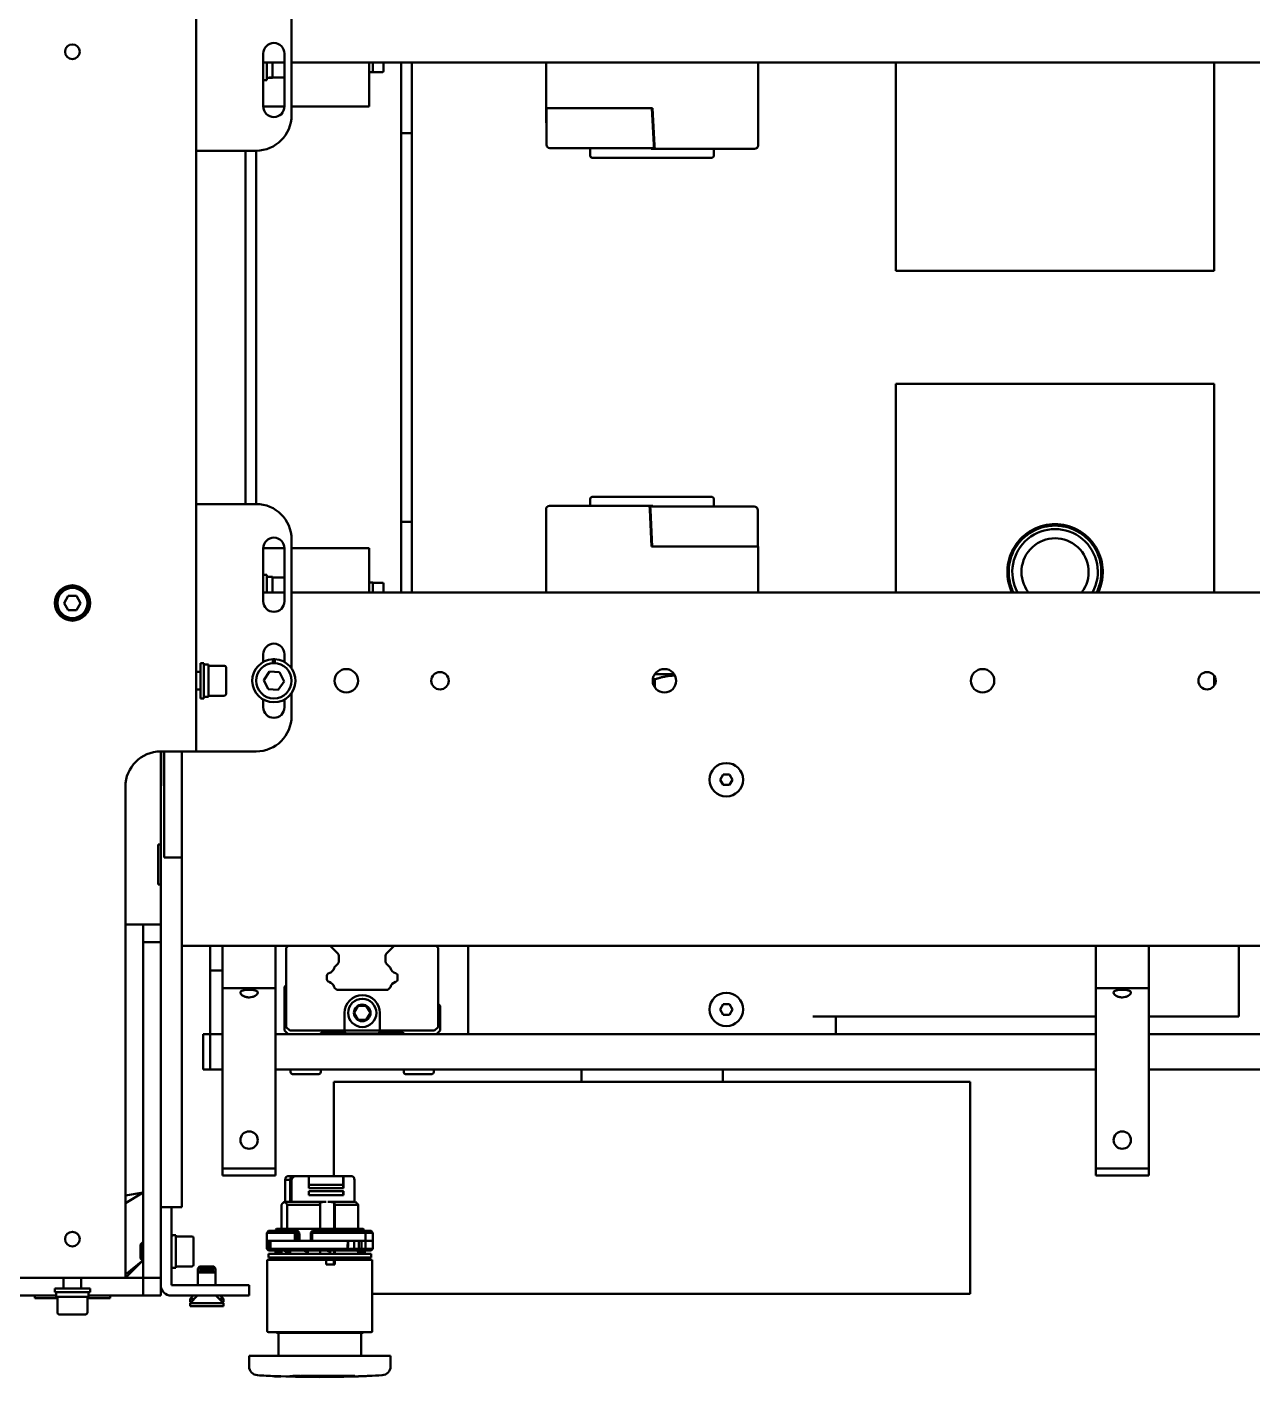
# Model space of a CAD drawing. Header units: millimetres. Extents: x 79 to 1474, y 97 to 691.
# Drawn here: x 920.4 to 1267.3, y 97.1 to 479.1 of the extents above; entities that cross this region are included whole.
import ezdxf

# ---------------------------------------------------------------- set-up
doc = ezdxf.new("R2010")
doc.units = ezdxf.units.MM
doc.layers.add('Visible (ISO)', color=7, linetype='Continuous', lineweight=50)

msp = doc.modelspace()

# ---------------------------------------------------------------- linework, layer by layer
at = {"layer": 'Visible (ISO)'}
for p, q in [((968.27, 274.13), (968.27, 514.13)), ((995.27, 454.13), (995.27, 490.63)), ((987.27, 456.63), (987.27, 471.63)), ((993.27, 471.63), (993.27, 456.63)), ((993.27, 469.13), (987.27, 469.13)), ((988.27, 464.13), (988.27, 469.13)), ((989.87, 469.13), (989.87, 464.92)), ((1315.27, 469.13), (995.27, 469.13)), ((1017.27, 469.13), (1017.27, 456.63)), ((1017.27, 466.33), (1018.27, 466.33)), ((1018.27, 469.13), (1018.27, 466.33)), ((1020.97, 466.38), (1018.27, 466.38)), ((1021.27, 469.13), (1021.27, 466.68)), ((1026.27, 454.13), (1026.27, 469.13)), ((1029.27, 469.13), (1029.27, 454.13)), ((1067.27, 469.13), (1067.27, 456.18)), ((1127.27, 469.13), (1127.27, 445.63)), ((1166.27, 468.83), (1166.27, 469.13)), ((1166.27, 448.73), (1166.27, 468.83)), ((1256.27, 468.83), (1256.27, 469.13)), ((1256.27, 448.73), (1256.27, 468.83)), ((988.27, 464.13), (987.27, 464.13)), ((988.76, 464.73), (989.87, 464.73)), ((989.87, 464.92), (989.87, 464.78)), ((993.27, 464.88), (989.87, 464.88)), ((989.87, 464.78), (989.87, 464.73)), ((989.27, 456.63), (987.27, 456.63)), ((993.27, 456.63), (989.27, 456.63)), ((1013.27, 456.63), (995.27, 456.63)), ((1013.27, 456.63), (1017.27, 456.63)), ((1067.27, 456.18), (1097.4, 456.18)), ((1067.31, 456.18), (1067.31, 451.98)), ((1067.37, 456.18), (1067.37, 445.83)), ((1097.75, 445.83), (1097.21, 456.18)), ((1097.4, 456.18), (1097.95, 445.63)), ((1026.27, 449.13), (1026.27, 454.13)), ((1029.27, 454.13), (1029.27, 449.13)), ((1067.31, 451.98), (1067.37, 451.98)), ((1029.27, 449.13), (1026.27, 449.13)), ((1026.27, 449.13), (1026.27, 339.13)), ((1029.27, 449.13), (1029.27, 339.13)), ((1166.27, 410.13), (1166.27, 448.73)), ((1256.27, 410.13), (1256.27, 448.73)), ((968.27, 444.13), (985.27, 444.13)), ((982.27, 444.13), (982.27, 344.13)), ((985.27, 444.13), (985.27, 344.13)), ((1068.37, 444.83), (1097.8, 444.83)), ((1079.79, 444.83), (1079.79, 442.63)), ((1098, 444.63), (1097.01, 444.63)), ((1097.75, 445.83), (1097.8, 444.83)), ((1097.95, 445.63), (1098, 444.63)), ((1098, 444.63), (1126.27, 444.63)), ((1114.74, 444.63), (1114.74, 442.63)), ((1080.29, 442.13), (1114.24, 442.13)), ((1172.14, 410.13), (1166.27, 410.13)), ((1172.14, 410.13), (1175.52, 410.13)), ((1175.52, 410.13), (1181.93, 410.13)), ((1181.93, 410.13), (1182.39, 410.13)), ((1189.13, 410.13), (1182.39, 410.13)), ((1233.41, 410.13), (1189.13, 410.13)), ((1240.14, 410.13), (1233.41, 410.13)), ((1240.14, 410.13), (1240.61, 410.13)), ((1240.61, 410.13), (1247.02, 410.13)), ((1247.02, 410.13), (1250.39, 410.13)), ((1256.27, 410.13), (1250.39, 410.13)), ((1166.27, 378.13), (1166.27, 339.53)), ((1166.27, 378.13), (1172.14, 378.13)), ((1175.52, 378.13), (1172.14, 378.13)), ((1181.93, 378.13), (1175.52, 378.13)), ((1182.39, 378.13), (1181.93, 378.13)), ((1182.39, 378.13), (1189.13, 378.13)), ((1189.13, 378.13), (1233.41, 378.13)), ((1233.41, 378.13), (1240.14, 378.13)), ((1240.61, 378.13), (1240.14, 378.13)), ((1247.02, 378.13), (1240.61, 378.13)), ((1250.39, 378.13), (1247.02, 378.13)), ((1250.39, 378.13), (1256.27, 378.13)), ((1256.27, 378.13), (1256.27, 339.53)), ((985.27, 344.13), (968.27, 344.13)), ((1079.79, 343.63), (1079.79, 345.63)), ((1114.24, 346.13), (1080.29, 346.13)), ((1114.74, 343.43), (1114.74, 345.63)), ((1067.27, 319.13), (1067.27, 342.63)), ((1096.53, 343.63), (1068.27, 343.63)), ((1096.53, 343.63), (1097.52, 343.63)), ((1096.59, 342.63), (1096.53, 343.63)), ((1097.14, 332.08), (1096.59, 342.63)), ((1126.17, 343.43), (1096.73, 343.43)), ((1096.79, 342.43), (1096.73, 343.43)), ((1096.79, 342.43), (1097.33, 332.08)), ((1127.17, 332.08), (1127.17, 342.43)), ((1026.27, 334.13), (1026.27, 339.13)), ((1026.27, 339.13), (1029.27, 339.13)), ((1029.27, 339.13), (1029.27, 334.13)), ((1127.23, 336.28), (1127.17, 336.28)), ((1127.23, 332.08), (1127.23, 336.28)), ((1166.27, 339.53), (1166.27, 319.43)), ((1256.27, 339.53), (1256.27, 319.43)), ((995.27, 297.62), (995.27, 334.13)), ((1026.27, 319.13), (1026.27, 334.13)), ((1029.27, 334.13), (1029.27, 319.13)), ((987.27, 331.63), (989.27, 331.63)), ((987.27, 316.63), (987.27, 331.63)), ((989.27, 331.63), (993.27, 331.63)), ((993.27, 331.63), (993.27, 316.63)), ((995.27, 331.63), (1013.27, 331.63)), ((1017.27, 331.63), (1013.27, 331.63)), ((1017.27, 331.63), (1017.27, 319.13)), ((1127.27, 332.08), (1097.14, 332.08)), ((1127.27, 319.13), (1127.27, 332.08)), ((988.27, 324.13), (987.27, 324.13)), ((988.27, 319.13), (988.27, 324.13)), ((988.27, 323.53), (989.87, 323.53)), ((989.87, 323.53), (989.87, 319.13)), ((993.27, 323.38), (989.87, 323.38)), ((1017.27, 321.93), (1018.27, 321.93)), ((1018.27, 321.93), (1018.27, 319.13)), ((1020.97, 321.88), (1018.27, 321.88)), ((1021.27, 321.58), (1021.27, 319.13)), ((930.96, 316.13), (932.11, 318.13)), ((932.11, 318.13), (934.42, 318.13)), ((934.42, 318.13), (935.58, 316.13)), ((993.27, 319.13), (987.27, 319.13)), ((1315.27, 319.13), (995.27, 319.13)), ((1166.27, 319.43), (1166.27, 319.13)), ((1256.27, 319.43), (1256.27, 319.13)), ((928.67, 316.39), (929.02, 316.39)), ((929.02, 315.92), (928.67, 315.92)), ((929.02, 315.87), (928.67, 315.87)), ((932.11, 314.13), (930.96, 316.13)), ((934.42, 314.13), (932.11, 314.13)), ((935.58, 316.13), (934.42, 314.13)), ((969.47, 299.13), (969.47, 289.13)), ((969.47, 299.13), (970.47, 299.13)), ((970.47, 299.13), (970.47, 289.13)), ((971.04, 298.73), (970.47, 298.73)), ((971.77, 289.53), (971.77, 298.72)), ((976.27, 298.38), (971.77, 298.38)), ((987.27, 299.44), (987.27, 301.63)), ((989.97, 299.12), (989.97, 300.22)), ((990.03, 299.12), (990.03, 300.22)), ((990.57, 300.22), (990.57, 299.12)), ((993.27, 301.63), (993.27, 299.44)), ((969.47, 296.63), (968.27, 296.63)), ((976.77, 297.88), (976.77, 290.38)), ((987.39, 294.33), (989, 296.72)), ((988.65, 291.73), (987.39, 294.33)), ((989, 296.72), (991.88, 296.52)), ((991.88, 296.52), (993.15, 293.93)), ((1103.49, 296.03), (1098.04, 296.03)), ((1103.49, 296.03), (1098.04, 296.03)), ((1098.05, 294.52), (1098.05, 292.21)), ((1098.05, 294.52), (1098.05, 292.21)), ((1256.27, 295.56), (1256.27, 292.7)), ((969.47, 291.63), (968.27, 291.63)), ((991.53, 291.54), (988.65, 291.73)), ((993.15, 293.93), (991.53, 291.54)), ((995.27, 284.13), (995.27, 290.63)), ((969.47, 289.13), (970.47, 289.13)), ((971.77, 289.53), (970.47, 289.53)), ((976.27, 289.88), (971.77, 289.88)), ((987.27, 286.63), (987.27, 288.82)), ((993.27, 288.82), (993.27, 286.63)), ((958.27, 145.13), (958.27, 274.13)), ((965.27, 274.13), (958.27, 274.13)), ((959.17, 264.41), (959.17, 273.84)), ((959.17, 273.84), (959.27, 273.84)), ((959.27, 244.13), (959.27, 274.13)), ((964.27, 274.13), (964.27, 244.13)), ((968.27, 274.13), (965.27, 274.13)), ((968.27, 274.13), (985.27, 274.13)), ((1116.53, 266.13), (1117.4, 267.63)), ((1117.4, 267.63), (1119.13, 267.63)), ((1119.13, 267.63), (1120, 266.13)), ((948.27, 264.13), (948.27, 128.13)), ((959.17, 264.41), (959.27, 264.41)), ((1117.4, 264.63), (1116.53, 266.13)), ((1119.13, 264.63), (1117.4, 264.63)), ((1120, 266.13), (1119.13, 264.63)), ((957.55, 236.46), (957.55, 247.8)), ((957.55, 247.8), (958.27, 247.8)), ((964.27, 244.13), (959.27, 244.13)), ((964.27, 219.13), (964.27, 244.13)), ((957.55, 236.46), (958.27, 236.46)), ((953.27, 225.13), (948.27, 225.13)), ((953.27, 220.13), (953.27, 225.13)), ((953.27, 225.13), (958.27, 225.13)), ((953.27, 220.13), (953.27, 125.13)), ((958.27, 220.13), (953.27, 220.13)), ((958.27, 125.13), (958.27, 220.13)), ((976.27, 219.13), (964.27, 219.13)), ((964.27, 219.13), (964.27, 145.13)), ((972.27, 212.13), (972.27, 219.13)), ((975.77, 207.13), (975.77, 219.13)), ((976.27, 219.13), (1315.27, 219.13)), ((990.77, 219.13), (990.77, 207.13)), ((993.74, 218.53), (994.34, 219.13)), ((993.74, 196.13), (993.74, 218.53)), ((1006.2, 219.13), (1008.37, 216.95)), ((1008.37, 216.98), (1006.23, 219.13)), ((1024.31, 219.13), (1022.16, 216.98)), ((1022.16, 216.95), (1024.34, 219.13)), ((1036.14, 219.13), (1036.74, 218.53)), ((1036.74, 218.53), (1036.74, 196.13)), ((1045.27, 217.33), (1045.27, 219.13)), ((1222.77, 207.13), (1222.77, 219.13)), ((1237.77, 219.13), (1237.77, 207.13)), ((1263.27, 219.13), (1263.27, 217.33)), ((1007.43, 213.06), (1008.37, 214.01)), ((1008.67, 214.72), (1008.67, 216.27)), ((1021.87, 216.27), (1021.87, 214.72)), ((1022.16, 214.01), (1023.11, 213.06)), ((1045.27, 194.13), (1045.27, 217.33)), ((1263.27, 217.33), (1263.27, 199.13)), ((972.27, 204.13), (972.27, 212.13)), ((972.27, 212.13), (975.77, 212.13)), ((1005.27, 210.73), (1005.27, 209.61)), ((1005.41, 211.05), (1005.63, 211.27)), ((1024.9, 211.27), (1025.12, 211.05)), ((1025.27, 210.73), (1025.27, 209.61)), ((975.77, 192.13), (975.77, 207.13)), ((990.77, 207.13), (975.77, 207.13)), ((990.77, 207.13), (990.77, 192.13)), ((993.27, 207.48), (993.74, 208.02)), ((993.27, 195.13), (993.27, 207.48)), ((1005.27, 209.61), (1005.27, 209.61)), ((1005.65, 209.02), (1005.41, 209.25)), ((1008.04, 206.63), (1007.42, 207.24)), ((1022.5, 206.63), (1008.04, 206.63)), ((1023.11, 207.24), (1022.5, 206.63)), ((1025.12, 209.25), (1024.89, 209.02)), ((1222.77, 192.13), (1222.77, 207.13)), ((1237.77, 207.13), (1222.77, 207.13)), ((1237.77, 207.13), (1237.77, 192.13)), ((972.27, 194.13), (972.27, 204.13)), ((1037.27, 202.13), (1036.74, 202.66)), ((1116.53, 201.13), (1117.4, 202.63)), ((1117.4, 202.63), (1119.13, 202.63)), ((1119.13, 202.63), (1120, 201.13)), ((1010.27, 200.13), (1010.27, 195.13)), ((1014.11, 202.13), (1012.96, 200.13)), ((1012.96, 200.13), (1014.11, 198.13)), ((1016.42, 202.13), (1014.11, 202.13)), ((1017.58, 200.13), (1016.42, 202.13)), ((1016.42, 198.13), (1017.58, 200.13)), ((1020.27, 195.13), (1020.27, 200.13)), ((1037.27, 202.13), (1037.27, 195.13)), ((1117.4, 199.63), (1116.53, 201.13)), ((1119.13, 199.63), (1117.4, 199.63)), ((1120, 201.13), (1119.13, 199.63)), ((1222.77, 199.13), (1142.77, 199.13)), ((1149.27, 199.13), (1149.27, 194.13)), ((1256.77, 199.13), (1237.77, 199.13)), ((1256.77, 199.13), (1263.27, 199.13)), ((993.27, 195.13), (994.27, 194.13)), ((994.74, 195.13), (993.74, 196.13)), ((1010.27, 195.13), (994.74, 195.13)), ((1009.94, 195.13), (1010.74, 194.33)), ((1020.27, 195.13), (1010.27, 195.13)), ((1014.11, 198.13), (1016.42, 198.13)), ((1019.74, 194.33), (1020.54, 195.13)), ((1035.74, 195.13), (1020.27, 195.13)), ((1036.74, 196.13), (1035.74, 195.13)), ((1036.27, 194.13), (1037.27, 195.13)), ((970.27, 194.13), (972.27, 194.13)), ((970.27, 184.13), (970.27, 194.13)), ((972.27, 194.13), (975.77, 194.13)), ((972.27, 194.13), (972.27, 184.13)), ((975.77, 156.13), (975.77, 192.13)), ((990.77, 194.13), (1222.77, 194.13)), ((990.77, 192.13), (990.77, 156.13)), ((1003.27, 194.13), (1003.47, 194.34)), ((1011.09, 194.3), (1003.44, 194.3)), ((1010.35, 194.63), (1004.18, 194.63)), ((1010.74, 194.33), (1019.74, 194.33)), ((1011.27, 194.13), (1011.07, 194.33)), ((1019.47, 194.33), (1019.27, 194.13)), ((1026.35, 194.63), (1020.18, 194.63)), ((1027.06, 194.34), (1027.27, 194.13)), ((1222.77, 156.13), (1222.77, 192.13)), ((1237.77, 194.13), (1319.27, 194.13)), ((1237.77, 192.13), (1237.77, 156.13)), ((972.27, 184.13), (970.27, 184.13)), ((972.27, 184.13), (975.77, 184.13)), ((990.77, 184.13), (1222.77, 184.13)), ((995.02, 183.33), (995.02, 184.13)), ((1003.52, 183.33), (1003.52, 184.13)), ((1027.02, 183.33), (1027.02, 184.13)), ((1035.52, 183.33), (1035.52, 184.13)), ((1077.27, 184.13), (1077.27, 180.63)), ((1117.27, 184.13), (1117.27, 180.63)), ((1237.77, 184.13), (1319.27, 184.13)), ((1003.02, 182.83), (995.52, 182.83)), ((1007.27, 180.63), (1187.27, 180.63)), ((1007.27, 180.63), (1007.27, 153.91)), ((1035.02, 182.83), (1027.52, 182.83)), ((1187.27, 180.63), (1187.27, 120.63)), ((990.77, 156.13), (975.77, 156.13)), ((975.77, 154.13), (975.77, 156.13)), ((975.77, 154.13), (990.77, 154.13)), ((990.77, 156.13), (990.77, 154.13)), ((993.46, 152.91), (993.46, 146.7)), ((994.87, 152.91), (993.46, 152.91)), ((994.23, 153.91), (994.87, 153.91)), ((996.27, 153.91), (994.87, 153.91)), ((994.87, 146.7), (994.87, 152.91)), ((995.7, 153.61), (995.06, 153.61)), ((995.22, 146.7), (995.22, 152.91)), ((1000.04, 153.91), (996.27, 153.91)), ((1009.83, 153.91), (1000.04, 153.91)), ((1000.15, 153.41), (1000.15, 150.5)), ((1012.3, 153.91), (1009.83, 153.91)), ((1009.83, 153.91), (1009.83, 151.5)), ((1009.94, 153.41), (1009.94, 150.5)), ((1013.08, 152.91), (1013.08, 146.7)), ((1237.77, 156.13), (1222.77, 156.13)), ((1222.77, 154.13), (1222.77, 156.13)), ((1222.77, 154.13), (1237.77, 154.13)), ((1237.77, 156.13), (1237.77, 154.13)), ((953.27, 149.27), (948.27, 146.33)), ((953.27, 149.27), (948.27, 148.49)), ((1000.15, 151.5), (1009.83, 151.5)), ((1009.94, 150.5), (1000.15, 150.5)), ((1009.94, 149.7), (1000.15, 149.7)), ((1000.15, 149.7), (1000.15, 148.58)), ((1009.94, 149.7), (1009.94, 148.58)), ((992.45, 145.85), (992.45, 139.02)), ((993.17, 146.7), (992.8, 146.33)), ((993.17, 146.7), (995.22, 146.7)), ((1003.39, 145.85), (994.01, 145.85)), ((994.01, 139.02), (994.01, 145.85)), ((995.22, 147.38), (994.97, 147.1)), ((995.22, 147.1), (994.97, 147.1)), ((994.97, 146.7), (994.97, 147.1)), ((1005.09, 146.7), (995.22, 146.7)), ((1009.94, 148.58), (1000.15, 148.58)), ((1003.39, 145.85), (1003.39, 139.02)), ((1013.08, 146.7), (1005.54, 146.7)), ((1007.37, 139.02), (1007.37, 146.49)), ((1014.09, 145.85), (1007.51, 145.85)), ((1007.51, 145.85), (1007.51, 139.02)), ((1013.37, 146.7), (1013.08, 146.7)), ((1013.37, 146.7), (1013.74, 146.33)), ((1014.09, 145.85), (1014.09, 139.02)), ((958.27, 145.13), (964.27, 145.13)), ((961.27, 145.13), (961.27, 142.13)), ((961.27, 123.13), (961.27, 142.13)), ((988.29, 137.92), (988.27, 135.67)), ((988.79, 138.42), (988.29, 137.92)), ((990.06, 137.92), (988.29, 137.92)), ((988.79, 138.42), (990.51, 138.42)), ((990.49, 137.92), (994.36, 137.92)), ((990.72, 138.42), (990.51, 138.42)), ((990.58, 138.11), (990.58, 138.11)), ((994.83, 138.42), (990.72, 138.42)), ((990.82, 138.82), (990.81, 138.42)), ((991.02, 139.02), (1015.51, 139.02)), ((996.18, 137.92), (994.72, 137.92)), ((995.01, 138.42), (994.83, 138.42)), ((995.01, 138.42), (996.42, 138.42)), ((996.18, 137.92), (996.42, 138.42)), ((996.85, 137.92), (996.18, 137.92)), ((996.18, 137.92), (996.18, 135.67)), ((996.42, 138.42), (996.86, 137.96)), ((997.07, 138.42), (996.42, 138.42)), ((996.85, 137.92), (996.86, 137.96)), ((996.89, 135.67), (996.85, 137.92)), ((996.86, 137.96), (997.47, 137.96)), ((1000.72, 137.92), (1000.69, 135.67)), ((1000.73, 137.96), (1000.72, 137.92)), ((1001.09, 137.92), (1000.72, 137.92)), ((1000.73, 137.96), (1001.17, 138.42)), ((1001.17, 138.42), (1001.09, 137.92)), ((1001.09, 135.67), (1001.09, 137.92)), ((1002.8, 137.92), (1001.09, 137.92)), ((1001.17, 138.42), (1002.81, 138.42)), ((1003.1, 138.42), (1002.81, 138.42)), ((1009.14, 138.42), (1003.1, 138.42)), ((1003.37, 137.92), (1009.06, 137.92)), ((1009.44, 138.42), (1009.14, 138.42)), ((1009.44, 138.42), (1015.57, 138.42)), ((1016, 137.92), (1009.65, 137.92)), ((1015.57, 138.42), (1015.57, 138.42)), ((1015.65, 138.42), (1015.57, 138.42)), ((1017.58, 138.42), (1015.65, 138.42)), ((1015.65, 138.42), (1016.15, 137.92)), ((1015.71, 138.82), (1015.72, 138.42)), ((1015.97, 137.96), (1015.97, 137.96)), ((1016.15, 137.92), (1017.97, 137.92)), ((1016.15, 137.92), (1016.17, 135.67)), ((1017.7, 138.42), (1017.58, 138.42)), ((1017.7, 138.42), (1017.75, 138.42)), ((1017.75, 138.42), (1018.25, 137.92)), ((1018.25, 137.92), (1018.2, 137.92)), ((1018.25, 137.92), (1018.27, 135.67)), ((952.57, 134.64), (953.06, 135.13)), ((952.57, 130.62), (952.57, 134.64)), ((953.06, 135.13), (953.06, 130.13)), ((953.27, 135.13), (953.06, 135.13)), ((961.84, 137.23), (961.27, 137.23)), ((962.57, 128.03), (962.57, 137.22)), ((967.07, 136.88), (962.57, 136.88)), ((967.57, 136.38), (967.57, 128.88)), ((988.27, 135.67), (988.27, 135.67)), ((988.27, 135.67), (989.32, 135.67)), ((988.29, 133.41), (988.27, 135.67)), ((989.32, 135.67), (990.05, 135.67)), ((990.48, 135.67), (994.34, 135.67)), ((994.71, 135.67), (996.18, 135.67)), ((996.18, 135.67), (1001.09, 135.67)), ((1001.09, 135.67), (1002.8, 135.67)), ((1003.38, 135.67), (1009.06, 135.67)), ((1009.66, 135.67), (1011.17, 135.67)), ((1011.17, 135.67), (1015.03, 135.67)), ((1015.03, 135.67), (1016.02, 135.67)), ((1016.17, 135.67), (1016.15, 133.41)), ((1016.17, 135.67), (1017.99, 135.67)), ((1018.21, 135.67), (1018.27, 135.67)), ((1018.25, 133.41), (1018.27, 135.67)), ((953.27, 130.13), (948.27, 125.13)), ((953.27, 130.13), (948.27, 125.19)), ((953.27, 130.13), (948.27, 126.08)), ((952.57, 130.62), (953.06, 130.13)), ((953.27, 130.13), (953.06, 130.13)), ((988.79, 132.92), (988.29, 133.41)), ((988.29, 133.41), (988.89, 133.41)), ((988.29, 133.41), (988.29, 133.41)), ((988.79, 132.92), (988.29, 133.41)), ((1005.05, 130.3), (988.42, 130.3)), ((988.42, 110.1), (988.42, 130.3)), ((988.77, 131.93), (1017.77, 131.93)), ((988.77, 130.93), (988.77, 131.93)), ((988.77, 130.93), (1017.77, 130.93)), ((988.89, 133.41), (988.79, 132.92)), ((988.79, 132.92), (989.82, 132.92)), ((988.79, 132.92), (988.79, 132.92)), ((989.36, 133.41), (988.89, 133.41)), ((989.36, 133.41), (989.82, 132.92)), ((989.36, 133.41), (990.06, 133.41)), ((990.51, 132.92), (989.82, 132.92)), ((994.36, 133.41), (990.49, 133.41)), ((990.49, 133.41), (990.49, 133.41)), ((990.49, 132.92), (990.49, 132.62)), ((990.49, 132.62), (992.39, 132.62)), ((990.51, 132.92), (990.72, 132.92)), ((990.72, 132.92), (994.83, 132.92)), ((992.39, 132.92), (992.39, 132.62)), ((992.39, 132.62), (992.45, 132.62)), ((992.45, 132.92), (992.45, 131.93)), ((992.45, 130.93), (992.45, 130.3)), ((993.68, 132.62), (993.47, 132.62)), ((993.68, 132.92), (993.68, 132.62)), ((993.68, 132.62), (995.17, 132.62)), ((994.01, 131.93), (994.01, 132.62)), ((994.01, 130.3), (994.01, 130.93)), ((994.72, 133.41), (1002.8, 133.41)), ((994.83, 132.92), (995.01, 132.92)), ((1002.81, 132.92), (995.01, 132.92)), ((995.17, 132.92), (995.17, 132.62)), ((999.57, 132.62), (999.29, 132.62)), ((999.57, 132.92), (999.57, 132.62)), ((999.57, 132.62), (1000.2, 132.62)), ((1000.2, 132.92), (1000.2, 132.62)), ((1002.81, 132.92), (1003.1, 132.92)), ((1003.1, 132.92), (1009.14, 132.92)), ((1009.06, 133.41), (1003.37, 133.41)), ((1003.39, 132.92), (1003.39, 131.93)), ((1003.39, 130.93), (1003.39, 130.3)), ((1005.05, 128.9), (1005.05, 130.3)), ((1007.25, 130.3), (1005.05, 130.3)), ((1005.76, 132.62), (1006.16, 132.62)), ((1006.46, 132.62), (1006.16, 132.62)), ((1006.46, 132.92), (1006.46, 132.62)), ((1007.25, 130.3), (1007.5, 130.3)), ((1007.25, 130.3), (1007.25, 128.9)), ((1007.37, 131.93), (1007.37, 132.92)), ((1007.37, 130.3), (1007.37, 130.93)), ((1018.12, 130.3), (1007.5, 130.3)), ((1007.5, 130.3), (1007.5, 128.9)), ((1007.51, 132.92), (1007.51, 131.93)), ((1007.51, 130.93), (1007.51, 130.3)), ((1009.14, 132.92), (1009.44, 132.92)), ((1010.86, 132.92), (1009.44, 132.92)), ((1009.65, 133.41), (1011.12, 133.41)), ((1010.86, 132.92), (1011.12, 133.41)), ((1011.23, 133.41), (1010.86, 132.92)), ((1012.94, 132.92), (1010.86, 132.92)), ((1011.12, 133.41), (1011.23, 133.41)), ((1011.23, 133.41), (1012.97, 133.41)), ((1012.94, 132.92), (1014.65, 132.92)), ((1014.28, 133.41), (1012.97, 133.41)), ((1014.06, 132.62), (1015.96, 132.62)), ((1014.09, 132.62), (1014.09, 131.93)), ((1014.09, 130.93), (1014.09, 130.3)), ((1014.65, 132.92), (1014.28, 133.41)), ((1014.28, 133.41), (1015.04, 133.41)), ((1015.04, 133.41), (1014.65, 132.92)), ((1015.57, 132.92), (1014.65, 132.92)), ((1015.04, 133.41), (1016, 133.41)), ((1015.57, 132.92), (1015.65, 132.92)), ((1016.15, 133.41), (1015.65, 132.92)), ((1015.65, 132.92), (1017.58, 132.92)), ((1016.04, 132.62), (1015.96, 132.62)), ((1016.04, 132.92), (1016.04, 132.62)), ((1016.04, 132.62), (1016.25, 132.62)), ((1017.97, 133.41), (1016.15, 133.41)), ((1017.58, 132.92), (1017.7, 132.92)), ((1017.75, 132.92), (1017.7, 132.92)), ((1017.75, 132.92), (1018.25, 133.41)), ((1017.77, 130.93), (1017.77, 131.93)), ((1018.12, 110.1), (1018.12, 130.3)), ((1018.2, 133.41), (1018.25, 133.41)), ((948.27, 128.13), (948.27, 125.13)), ((962.57, 128.03), (961.27, 128.03)), ((967.07, 128.38), (962.57, 128.38)), ((969.26, 128.33), (968.77, 127.84)), ((973.77, 127.84), (968.77, 127.84)), ((968.77, 126.64), (968.77, 127.84)), ((969.26, 127.13), (968.77, 126.64)), ((973.77, 126.64), (968.77, 126.64)), ((968.77, 123.13), (968.77, 126.64)), ((969.26, 128.33), (973.28, 128.33)), ((969.26, 127.13), (973.28, 127.13)), ((973.28, 128.33), (973.77, 127.84)), ((973.28, 127.13), (973.77, 126.64)), ((973.77, 126.64), (973.77, 127.84)), ((973.77, 123.13), (973.77, 126.64)), ((1007.5, 128.9), (1005.05, 128.9)), ((918.27, 125.13), (948.27, 125.13)), ((930.77, 122.13), (930.77, 125.13)), ((935.77, 122.13), (935.77, 125.13)), ((953.27, 125.13), (948.27, 125.13)), ((948.27, 125.13), (953.27, 125.13)), ((953.27, 120.13), (953.27, 125.13)), ((953.27, 125.13), (958.27, 125.13)), ((958.27, 125.13), (958.27, 120.13)), ((980.27, 123.13), (961.27, 123.13)), ((980.27, 123.13), (983.27, 123.13)), ((983.27, 120.13), (983.27, 123.13)), ((910.27, 120.13), (928.67, 120.13)), ((922.6, 119.41), (922.6, 120.13)), ((929.02, 119.41), (922.6, 119.41)), ((928.27, 122.13), (938.27, 122.13)), ((928.27, 121.13), (928.27, 122.13)), ((928.27, 121.13), (938.27, 121.13)), ((928.67, 119.83), (928.67, 121.13)), ((928.67, 119.83), (937.86, 119.83)), ((929.02, 115.33), (929.02, 119.83)), ((937.52, 115.33), (937.52, 119.83)), ((943.94, 119.41), (937.52, 119.41)), ((937.86, 120.13), (953.27, 120.13)), ((937.87, 120.56), (937.87, 121.13)), ((938.27, 121.13), (938.27, 122.13)), ((943.94, 119.41), (943.94, 120.13)), ((958.27, 120.13), (953.27, 120.13)), ((961.27, 120.13), (980.27, 120.13)), ((968.67, 120.13), (966.55, 118.01)), ((967.47, 120.13), (966.55, 119.21)), ((967.75, 119.21), (966.55, 119.21)), ((966.55, 118.33), (966.55, 119.21)), ((973.87, 120.13), (975.98, 118.01)), ((975.98, 119.21), (974.78, 119.21)), ((975.07, 120.13), (975.98, 119.21)), ((975.98, 118.33), (975.98, 119.21)), ((983.27, 120.13), (980.27, 120.13)), ((1018.12, 120.63), (1187.27, 120.63)), ((937.02, 114.83), (929.52, 114.83)), ((966.87, 118.33), (966.55, 118.33)), ((975.98, 118.01), (966.55, 118.01)), ((966.55, 117.13), (966.55, 118.01)), ((975.98, 117.13), (966.55, 117.13)), ((975.98, 118.33), (975.67, 118.33)), ((975.98, 117.13), (975.98, 118.01)), ((988.72, 109.8), (1017.82, 109.8)), ((990.97, 109.6), (990.97, 109.8)), ((1015.57, 109.6), (990.97, 109.6)), ((991.57, 103.1), (991.57, 109.6)), ((1014.97, 103.1), (1014.97, 109.6)), ((1015.57, 109.6), (1015.57, 109.8)), ((1023.27, 103.1), (983.27, 103.1)), ((983.27, 100.09), (983.27, 103.1)), ((1023.27, 100.09), (1023.27, 103.1)), ((990.48, 97.26), (990.48, 97.36)), ((991.13, 97.26), (991.13, 97.36)), ((992.23, 97.28), (991.13, 97.26)), ((992.23, 97.28), (992.23, 97.31)), ((994.83, 97.3), (994.83, 97.35)), ((996.61, 97.32), (994.83, 97.3)), ((996.61, 97.32), (996.61, 97.42)), ((997.39, 97.33), (997.39, 97.43)), ((997.92, 97.34), (997.39, 97.33)), ((997.92, 97.34), (997.92, 97.39)), ((998.91, 97.35), (998.91, 97.31)), ((1011.84, 97.39), (1011.84, 97.32))]:
    msp.add_line(p, q, dxfattribs=at)
for centre, radius in [((933.27, 472.13), 2.07), ((933.27, 316.13), 5), ((933.27, 316.13), 4.25), ((990.27, 294.13), 5), ((1010.77, 294.13), 3.32), ((1037.27, 294.13), 2.46), ((1100.77, 294.13), 3.32), ((1190.77, 294.13), 3.32), ((1254.27, 294.13), 2.46), ((1118.27, 266.13), 4.72), ((1015.27, 200.13), 4), ((1015.27, 200.13), 2.35), ((1118.27, 201.13), 4.72), ((983.27, 164.13), 2.46), ((1230.27, 164.13), 2.46), ((933.27, 136.13), 2.07)]:
    msp.add_circle(centre, radius, dxfattribs=at)
for centre, radius, start, end in [((990.27, 471.63), 3, 0, 180), ((1020.97, 466.68), 0.3, 270, 0), ((990.27, 456.63), 3, 180, 0), ((985.27, 454.13), 10, 270, 0), ((1068.37, 445.83), 1, 180, 270), ((1126.27, 445.63), 1, 270, 0), ((1080.29, 442.63), 0.5, 180, 270), ((1114.24, 442.63), 0.5, 270, 0), ((985.27, 334.13), 10, 0, 90), ((1080.29, 345.63), 0.5, 90, 180), ((1114.24, 345.63), 0.5, 0, 90), ((1068.27, 342.63), 1, 90, 180), ((1126.17, 342.43), 1, 0, 90), ((1211.27, 324.93), 12.1, 331.3528, 208.6472), ((990.27, 331.63), 3, 0, 180), ((1211.27, 324.93), 9.5, 322.3724, 217.6276), ((1020.97, 321.58), 0.3, 0, 90), ((933.27, 316.13), 4.6, 183.2402, 176.7598), ((933.27, 316.13), 4.6, 176.7598, 182.656), ((990.27, 316.63), 3, 180, 0), ((990.27, 301.63), 3, 0, 180), ((976.27, 297.88), 0.5, 0, 90), ((990.27, 294.13), 6.1, 92.7573, 87.1193), ((990.27, 294.13), 6, 92.2876, 92.8043), ((990.27, 294.13), 6.1, 87.1193, 92.2491), ((976.27, 290.38), 0.5, 270, 0), ((990.27, 286.63), 3, 180, 0), ((985.27, 284.13), 10, 270, 0), ((958.27, 264.13), 10, 90, 180), ((1007.67, 216.28), 1, 359.9025, 45), ((1007.67, 216.24), 1, 2.8166, 45), ((1007.67, 214.72), 1, 315, 0), ((1022.87, 216.28), 1, 135, 180.0975), ((1022.87, 216.24), 1, 135, 177.186), ((1022.87, 214.72), 1, 180, 225), ((1005.77, 210.7), 0.5, 135, 176.2449), ((1005.99, 210.92), 0.5, 104.9295, 135), ((1005.34, 213.36), 2.03, 284.9295, 345.0706), ((1007.78, 212.71), 0.5, 135, 165.0706), ((1022.75, 212.71), 0.5, 14.9295, 45), ((1025.2, 213.36), 2.03, 194.9295, 255.0706), ((1024.55, 210.92), 0.5, 45, 75.0706), ((1024.77, 210.7), 0.5, 3.7552, 45), ((1005.77, 209.61), 0.5, 180, 225), ((1006, 209.37), 0.5, 225, 254.7573), ((1005.34, 206.93), 2.03, 15.2427, 74.7573), ((1007.78, 207.59), 0.5, 195.2427, 225), ((1022.76, 207.59), 0.5, 315, 344.7573), ((1025.2, 206.93), 2.03, 105.2427, 164.7573), ((1024.53, 209.37), 0.5, 285.2427, 315), ((1024.77, 209.61), 0.5, 315, 0), ((1015.27, 200.13), 5, 0, 180), ((1004.18, 193.63), 1, 90, 135), ((1010.35, 193.63), 1, 84.9001, 90), ((1020.18, 193.63), 1, 90, 98.9932), ((1026.35, 193.63), 1, 45, 90), ((995.52, 183.33), 0.5, 180, 270), ((1003.02, 183.33), 0.5, 270, 0), ((1027.52, 183.33), 0.5, 180, 270), ((1035.02, 183.33), 0.5, 270, 0), ((991.02, 138.82), 0.2, 90, 179), ((1015.51, 138.82), 0.2, 1, 90), ((967.07, 136.38), 0.5, 0, 90), ((967.07, 128.88), 0.5, 270, 0), ((961.27, 123.13), 3, 180, 270), ((929.52, 115.33), 0.5, 180, 270), ((937.02, 115.33), 0.5, 270, 0), ((988.72, 110.1), 0.3, 180, 270), ((1017.82, 110.1), 0.3, 270, 0), ((985.77, 100.09), 2.5, 180, 266.7898), ((1020.77, 100.09), 2.5, 273.2103, 0), ((1003.27, 412.1), 315, 266.7898, 267.6785), ((1003.27, 412.1), 315, 267.9927, 271.9842), ((1003.27, 412.1), 315, 272.531, 273.2103)]:
    msp.add_arc(centre, radius, start, end, dxfattribs=at)
for centre, major_axis, ratio, start_param, end_param in [((987.71, 469.13), (-7.62, -0.05), 0.577313, 1.63955, 1.853338), ((988.82, 469.13), (-7.62, -0.05), 0.577313, 1.493967, 1.704411), ((971.05, 294.13), (12.64, -0.01), 0.36397, 1.515486, 1.617317), ((972.48, 294.13), (12.64, -0.01), 0.36397, 1.627513, 1.731026), ((1003.27, 152.91), (-7.95, -7.95), 0.784348, 5.327988, 5.377513), ((1003.27, 152.91), (-6.81, -6.81), 0.784348, 5.2965, 5.377513), ((1003.27, 152.91), (9.05, 9.05), 0.496213, 1.981884, 2.03141), ((1003.27, 152.91), (7.95, -7.95), 0.784348, 0.905672, 0.955197), ((897.14, -387.39), (0, -747.16), 0.203015, 2.36554, 2.366757), ((901.33, -387.01), (0, -746.63), 0.203015, 2.365547, 2.366765), ((1003.47, 135.7), (12.34, -12.34), 0.160888, 4.333655, 4.371213), ((961.85, 132.63), (12.64, -0.01), 0.36397, 1.515486, 1.617317), ((963.28, 132.63), (12.64, -0.01), 0.36397, 1.627513, 1.731026), ((1003.27, 132.7), (13.24, -4.17), 0.293549, 3.924253, 3.976894), ((1003.27, 132.7), (-13.28, 5.49), 0.115086, 1.261657, 1.314298), ((1003.27, 132.7), (-11.29, 4.77), 0.073934, 4.521395, 4.583357), ((1003.27, 132.7), (13.29, -5.61), 0.073934, 1.382445, 1.435086), ((-2021.64, 4128.23), (-3032.89, 3999.18), 0.025623, 3.170263, 3.172753), ((1003.27, 132.7), (11.28, -1.81), 0.398345, 0.365217, 0.427179), ((1003.27, 132.7), (13.27, -2.13), 0.398345, 0.36786, 0.420501), ((1003.27, 132.7), (13.29, 1.4), 0.415824, 6.019803, 6.072444), ((933.27, 119.11), (-0.01, -12.64), 0.36397, 1.627513, 1.731026), ((933.27, 120.54), (-0.01, -12.64), 0.36397, 1.515486, 1.617317), ((1008.22, 97.54), (-17.74, -0.28), 0.003057, 0, 0.271343), ((1008.22, 97.64), (-17.74, -0.28), 0.003057, 0.054221, 0.271343), ((1003.1, 412.1), (1.88, -314.99), 0.954565, 6.237121, 6.240792), ((988.68, 411.85), (5.48, -314.51), 0.477879, 0.004508, 0.016342), ((1002.49, 412.06), (18.56, -314.26), 0.997508, 6.204406, 6.215112), ((1008.22, 97.64), (-17.74, -0.28), 0.003057, 0.857346, 0.914101), ((1008.22, 97.54), (-17.74, -0.28), 0.003057, 0.857346, 0.914101), ((1001.98, 412.08), (4.34, -314.97), 0.539839, 6.230676, 6.233797), ((1003.31, 97.39), (13.4, 0), 0.000032, 4.298938, 4.54486), ((1003.31, 97.46), (-13.4, -0.21), 0.003057, 1.157292, 1.40322), ((1003.31, 97.31), (-11.6, 0), 0.000033, 1.181867, 2.396812), ((1001.98, 412.08), (4.34, -314.97), 0.539839, 6.239601, 6.244135), ((1003.31, 97.39), (13.4, 0), 0.000034, 4.544813, 5.538405), ((1000.53, 412.05), (6, -314.92), 0.735233, 0.022898, 0.028616), ((1007.7, 412.18), (5.43, -314.91), 0.437557, 0.007611, 0.017272), ((1010.21, 412.2), (4.37, -314.86), 0.521937, 0.005629, 0.015816)]:
    msp.add_ellipse(centre, major_axis=major_axis, ratio=ratio, start_param=start_param, end_param=end_param, dxfattribs=at)
for points, knots in [([(1198.98, 319.12), (1198.92, 319.29), (1198.87, 319.46), (1198.82, 319.61), (1198.68, 320.01), (1198.56, 320.36), (1198.46, 320.67), (1198.13, 321.66), (1198.03, 322.22), (1197.94, 322.79), (1197.89, 323.11), (1197.84, 323.45), (1197.82, 323.78), (1197.72, 324.85), (1197.76, 325.91), (1197.92, 326.96), (1198.08, 328.01), (1198.37, 329.05), (1198.77, 330.03), (1198.97, 330.53), (1199.2, 331.01), (1199.46, 331.47), (1199.72, 331.94), (1200, 332.39), (1200.31, 332.82), (1200.94, 333.68), (1201.66, 334.47), (1202.47, 335.17), (1203.27, 335.86), (1204.16, 336.46), (1205.11, 336.94), (1206.06, 337.43), (1207.07, 337.8), (1208.1, 338.05), (1209.14, 338.3), (1210.2, 338.43), (1211.27, 338.43), (1212.33, 338.43), (1213.39, 338.3), (1214.43, 338.05), (1215.47, 337.8), (1216.47, 337.43), (1217.42, 336.94), (1218.37, 336.46), (1219.26, 335.86), (1220.07, 335.17), (1220.88, 334.47), (1221.6, 333.68), (1222.22, 332.82), (1222.53, 332.39), (1222.82, 331.94), (1223.08, 331.47), (1223.33, 331.01), (1223.56, 330.52), (1223.76, 330.03), (1224.17, 329.05), (1224.45, 328.02), (1224.61, 326.96), (1224.77, 325.91), (1224.81, 324.84), (1224.72, 323.78), (1224.67, 323.25), (1224.6, 322.72), (1224.49, 322.2), (1224.39, 321.74), (1224.27, 321.26), (1224.08, 320.67), (1223.91, 320.16), (1223.72, 319.61), (1223.55, 319.13)], [-6.765096, -6.765096, -6.765096, -6.765096, -6.743969, -6.743969, -6.743969, -6.687339, -6.687339, -6.687339, -6.504859, -6.504859, -6.504859, -6.403269, -6.403269, -6.403269, -6.082419, -6.082419, -6.082419, -5.762141, -5.762141, -5.762141, -5.601468, -5.601468, -5.601468, -5.440948, -5.440948, -5.440948, -5.120043, -5.120043, -5.120043, -4.799363, -4.799363, -4.799363, -4.478073, -4.478073, -4.478073, -4.157456, -4.157456, -4.157456, -3.835968, -3.835968, -3.835968, -3.514687, -3.514687, -3.514687, -3.194125, -3.194125, -3.194125, -2.873061, -2.873061, -2.873061, -2.713054, -2.713054, -2.713054, -2.552655, -2.552655, -2.552655, -2.231421, -2.231421, -2.231421, -1.910295, -1.910295, -1.910295, -1.749447, -1.749447, -1.749447, -1.609084, -1.609084, -1.609084, -1.488313, -1.488313, -1.488313, -1.488313]), ([(1199.41, 319.13), (1199.21, 319.68), (1199.02, 320.24), (1198.51, 321.78), (1198.09, 323.81), (1198.2, 326.93), (1198.89, 329.44), (1199.79, 331.3), (1200.9, 333.05), (1202.66, 334.96), (1205.25, 336.7), (1208.17, 337.78), (1211.27, 338.15), (1214.36, 337.78), (1217.29, 336.7), (1219.88, 334.96), (1221.64, 333.05), (1222.75, 331.3), (1223.64, 329.44), (1224.34, 326.93), (1224.44, 323.81), (1224.02, 321.78), (1223.51, 320.24), (1223.32, 319.68), (1223.13, 319.13)], [0.01456842, 0.01456842, 0.01456842, 0.01456842, 0.0163397, 0.0163397, 0.01946159, 0.02258348, 0.02570537, 0.02726631, 0.02882725, 0.03194914, 0.03507103, 0.03819292, 0.04131481, 0.04443669, 0.04755858, 0.05068047, 0.05380236, 0.0553633, 0.05692424, 0.06004613, 0.06316802, 0.06628991, 0.06628991, 0.06806119, 0.06806119, 0.06806119, 0.06806119]), ([(983.27, 206.7), (983.57, 206.7), (983.9, 206.69), (984.5, 206.63), (984.77, 206.58), (985.22, 206.45), (985.41, 206.36), (985.67, 206.14), (985.73, 206.01), (985.73, 205.74), (985.66, 205.57), (985.39, 205.25), (985.2, 205.09), (984.75, 204.83), (984.49, 204.72), (983.9, 204.56), (983.58, 204.52), (982.96, 204.52), (982.63, 204.56), (982.04, 204.72), (981.78, 204.83), (981.34, 205.09), (981.14, 205.25), (980.87, 205.57), (980.81, 205.74), (980.81, 206.01), (980.87, 206.14), (981.12, 206.36), (981.32, 206.45), (981.76, 206.58), (982.03, 206.63), (982.63, 206.69), (982.96, 206.7), (983.27, 206.7)], [-1.556394, -1.556394, -1.556394, -1.556394, -1.464274, -1.464274, -1.372155, -1.372155, -1.273334, -1.273334, -1.174514, -1.174514, -1.069351, -1.069351, -0.964189, -0.964189, -0.871193, -0.871193, -0.778197, -0.778197, -0.685201, -0.685201, -0.592204, -0.592204, -0.487042, -0.487042, -0.38188, -0.38188, -0.28306, -0.28306, -0.184239, -0.184239, -0.092119, -0.092119, 0, 0, 0, 0]), ([(1230.27, 206.7), (1230.57, 206.7), (1230.9, 206.69), (1231.5, 206.63), (1231.77, 206.58), (1232.22, 206.45), (1232.41, 206.36), (1232.67, 206.14), (1232.73, 206.01), (1232.73, 205.74), (1232.66, 205.57), (1232.39, 205.25), (1232.2, 205.09), (1231.75, 204.83), (1231.49, 204.72), (1230.9, 204.56), (1230.58, 204.52), (1229.96, 204.52), (1229.63, 204.56), (1229.04, 204.72), (1228.78, 204.83), (1228.34, 205.09), (1228.14, 205.25), (1227.87, 205.57), (1227.81, 205.74), (1227.81, 206.01), (1227.87, 206.14), (1228.12, 206.36), (1228.32, 206.45), (1228.76, 206.58), (1229.03, 206.63), (1229.63, 206.69), (1229.96, 206.7), (1230.27, 206.7)], [-1.556394, -1.556394, -1.556394, -1.556394, -1.464274, -1.464274, -1.372155, -1.372155, -1.273334, -1.273334, -1.174514, -1.174514, -1.069351, -1.069351, -0.964189, -0.964189, -0.871193, -0.871193, -0.778197, -0.778197, -0.685201, -0.685201, -0.592204, -0.592204, -0.487042, -0.487042, -0.38188, -0.38188, -0.28306, -0.28306, -0.184239, -0.184239, -0.092119, -0.092119, 0, 0, 0, 0]), ([(994.23, 153.91), (994.18, 153.91), (994.11, 153.89), (993.99, 153.85), (993.92, 153.82), (993.8, 153.73), (993.74, 153.67), (993.65, 153.55), (993.61, 153.47), (993.59, 153.41)], [-0.09189498, -0.09189498, -0.09189498, -0.09189498, -0.07502101, -0.07502101, -0.05417135, -0.05417135, -0.02882345, -0.02882345, 0, 0, 0, 0]), ([(995.54, 153.41), (995.58, 153.47), (995.65, 153.55), (995.77, 153.67), (995.85, 153.73), (995.98, 153.82), (996.05, 153.85), (996.16, 153.89), (996.22, 153.91), (996.27, 153.91)], [-0.36052887, -0.36052887, -0.36052887, -0.36052887, -0.33170542, -0.33170542, -0.30635752, -0.30635752, -0.28550786, -0.28550786, -0.26863389, -0.26863389, -0.26863389, -0.26863389]), ([(1000.04, 153.91), (1000.05, 153.91), (1000.07, 153.89), (1000.1, 153.84), (1000.11, 153.8), (1000.13, 153.71), (1000.14, 153.64), (1000.15, 153.53), (1000.15, 153.46), (1000.15, 153.41)], [-0.08016287, -0.08016287, -0.08016287, -0.08016287, -0.05748234, -0.05748234, -0.03665079, -0.03665079, -0.01765507, -0.01765507, 0, 0, 0, 0]), ([(1009.94, 153.41), (1009.94, 153.46), (1009.94, 153.53), (1009.93, 153.64), (1009.92, 153.71), (1009.9, 153.8), (1009.89, 153.84), (1009.86, 153.89), (1009.84, 153.91), (1009.83, 153.91)], [-0.32217395, -0.32217395, -0.32217395, -0.32217395, -0.30451888, -0.30451888, -0.28552315, -0.28552315, -0.26469161, -0.26469161, -0.24201108, -0.24201108, -0.24201108, -0.24201108]), ([(1012.3, 153.91), (1012.36, 153.91), (1012.42, 153.89), (1012.54, 153.85), (1012.61, 153.82), (1012.73, 153.73), (1012.79, 153.67), (1012.88, 153.55), (1012.93, 153.47), (1012.94, 153.41)], [-0.09189498, -0.09189498, -0.09189498, -0.09189498, -0.07502101, -0.07502101, -0.05417135, -0.05417135, -0.02882345, -0.02882345, 0, 0, 0, 0]), ([(990.06, 137.92), (990.08, 137.92), (990.11, 137.92), (990.18, 137.92), (990.22, 137.92), (990.29, 137.92), (990.33, 137.92), (990.41, 137.92), (990.45, 137.92), (990.49, 137.92)], [-0.06306525, -0.06306525, -0.06306525, -0.06306525, -0.04372195, -0.04372195, -0.02824668, -0.02824668, -0.01422292, -0.01422292, -0.00000005, -0.00000005, -0.00000005, -0.00000005]), ([(994.36, 137.92), (994.37, 137.92), (994.39, 137.92), (994.45, 137.92), (994.48, 137.92), (994.59, 137.92), (994.67, 137.92), (994.72, 137.92)], [-0.04182055, -0.04182055, -0.04182055, -0.04182055, -0.03024166, -0.03024166, -0.02096406, -0.02096406, -0.00000003, -0.00000003, -0.00000003, -0.00000003]), ([(1002.8, 137.92), (1002.87, 137.92), (1002.97, 137.92), (1003.13, 137.92), (1003.18, 137.92), (1003.29, 137.92), (1003.34, 137.92), (1003.37, 137.92)], [-0.04206598, -0.04206598, -0.04206598, -0.04206598, -0.02097893, -0.02097893, -0.01164687, -0.01164687, -0.00000003, -0.00000003, -0.00000003, -0.00000003]), ([(1009.06, 137.92), (1009.13, 137.92), (1009.24, 137.92), (1009.49, 137.92), (1009.59, 137.92), (1009.65, 137.92)], [-0.0438832, -0.0438832, -0.0438832, -0.0438832, -0.02194114, -0.02194114, -0.00000003, -0.00000003, -0.00000003, -0.00000003]), ([(1016, 137.92), (1016.02, 137.92), (1016.05, 137.92), (1016.09, 137.92), (1016.11, 137.92), (1016.13, 137.92), (1016.14, 137.92), (1016.15, 137.92), (1016.15, 137.92), (1016.15, 137.92)], [-0.06306525, -0.06306525, -0.06306525, -0.06306525, -0.04372195, -0.04372195, -0.02824668, -0.02824668, -0.01422292, -0.01422292, -0.00511493, -0.00511493, -0.00511493, -0.00511493]), ([(1017.97, 137.92), (1017.99, 137.92), (1018.03, 137.92), (1018.09, 137.92), (1018.11, 137.92), (1018.17, 137.92), (1018.19, 137.92), (1018.2, 137.92)], [-0.04182055, -0.04182055, -0.04182055, -0.04182055, -0.03024166, -0.03024166, -0.02096406, -0.02096406, -0.00000003, -0.00000003, -0.00000003, -0.00000003]), ([(988.27, 135.67), (988.27, 135.63), (988.27, 135.6), (988.28, 135.47), (988.28, 135.36), (988.28, 135.13), (988.28, 135.01), (988.28, 134.77), (988.28, 134.64), (988.28, 134.48), (988.28, 134.44), (988.29, 134.32), (988.29, 134.23), (988.29, 134.03), (988.29, 133.9), (988.29, 133.66), (988.29, 133.53), (988.29, 133.41)], [-0.2739117, -0.2739117, -0.2739117, -0.2739117, -0.2642707, -0.2642707, -0.2331165, -0.2331165, -0.1961863, -0.1961863, -0.1592562, -0.1592562, -0.1477044, -0.1477044, -0.1223261, -0.1223261, -0.085396, -0.085396, -0.0484659, -0.0484659, -0.0484659, -0.0484659]), ([(988.89, 133.41), (988.89, 133.53), (988.89, 133.65), (988.89, 133.9), (988.89, 134.02), (988.89, 134.23), (988.89, 134.31), (988.89, 134.44), (988.89, 134.48), (988.88, 134.64), (988.88, 134.76), (988.88, 135.01), (988.88, 135.13), (988.88, 135.36), (988.88, 135.46), (988.88, 135.6), (988.88, 135.63), (988.88, 135.67)], [0.0484659, 0.0484659, 0.0484659, 0.0484659, 0.085396, 0.085396, 0.1223261, 0.1223261, 0.1477044, 0.1477044, 0.1592562, 0.1592562, 0.1961863, 0.1961863, 0.2331165, 0.2331165, 0.2642707, 0.2642707, 0.274347, 0.274347, 0.274347, 0.274347]), ([(989.36, 133.41), (989.36, 133.5), (989.36, 133.58), (989.36, 133.67), (989.35, 133.79), (989.35, 133.91), (989.35, 134.03), (989.35, 134.16), (989.35, 134.28), (989.34, 134.4), (989.34, 134.53), (989.34, 134.65), (989.34, 134.77), (989.34, 134.9), (989.33, 135.02), (989.33, 135.14), (989.33, 135.27), (989.33, 135.39), (989.33, 135.51), (989.33, 135.56), (989.33, 135.61), (989.32, 135.67)], [-0.2266028, -0.2266028, -0.2266028, -0.2266028, -0.2012245, -0.2012245, -0.2012245, -0.1642943, -0.1642943, -0.1642943, -0.1273642, -0.1273642, -0.1273642, -0.0904341, -0.0904341, -0.0904341, -0.053504, -0.053504, -0.053504, -0.0165739, -0.0165739, -0.0165739, -0.0011569, -0.0011569, -0.0011569, -0.0011569]), ([(990.48, 135.67), (990.39, 135.67), (990.3, 135.67), (990.16, 135.67), (990.1, 135.67), (990.05, 135.67)], [0, 0, 0, 0, 0.5, 0.5, 1, 1, 1, 1]), ([(994.71, 135.67), (994.63, 135.67), (994.55, 135.67), (994.43, 135.67), (994.38, 135.67), (994.34, 135.67)], [0, 0, 0, 0, 0.5, 0.5, 1, 1, 1, 1]), ([(1003.38, 135.67), (1003.29, 135.67), (1003.2, 135.67), (1003.01, 135.67), (1002.9, 135.67), (1002.8, 135.67)], [0, 0, 0, 0, 0.5, 0.5, 1, 1, 1, 1]), ([(1009.66, 135.67), (1009.56, 135.67), (1009.47, 135.67), (1009.27, 135.67), (1009.16, 135.67), (1009.06, 135.67)], [0, 0, 0, 0, 0.5, 0.5, 1, 1, 1, 1]), ([(1011.17, 135.67), (1011.17, 135.63), (1011.17, 135.6), (1011.16, 135.47), (1011.16, 135.36), (1011.16, 135.13), (1011.15, 135.01), (1011.15, 134.77), (1011.15, 134.64), (1011.14, 134.48), (1011.14, 134.44), (1011.14, 134.32), (1011.14, 134.23), (1011.13, 134.03), (1011.13, 133.9), (1011.13, 133.66), (1011.12, 133.53), (1011.12, 133.41)], [-0.2739117, -0.2739117, -0.2739117, -0.2739117, -0.2642707, -0.2642707, -0.2331165, -0.2331165, -0.1961863, -0.1961863, -0.1592562, -0.1592562, -0.1477044, -0.1477044, -0.1223261, -0.1223261, -0.085396, -0.085396, -0.0484659, -0.0484659, -0.0484659, -0.0484659]), ([(1011.23, 133.41), (1011.23, 133.53), (1011.24, 133.65), (1011.24, 133.9), (1011.24, 134.02), (1011.25, 134.23), (1011.25, 134.31), (1011.25, 134.44), (1011.25, 134.48), (1011.26, 134.64), (1011.26, 134.76), (1011.26, 135.01), (1011.27, 135.13), (1011.27, 135.36), (1011.27, 135.46), (1011.28, 135.6), (1011.28, 135.63), (1011.28, 135.67)], [0.0484659, 0.0484659, 0.0484659, 0.0484659, 0.085396, 0.085396, 0.1223261, 0.1223261, 0.1477044, 0.1477044, 0.1592562, 0.1592562, 0.1961863, 0.1961863, 0.2331165, 0.2331165, 0.2642707, 0.2642707, 0.274347, 0.274347, 0.274347, 0.274347]), ([(1014.26, 135.67), (1014.26, 135.61), (1014.26, 135.56), (1014.27, 135.51), (1014.27, 135.38), (1014.27, 135.26), (1014.27, 135.14), (1014.27, 135.01), (1014.27, 134.89), (1014.27, 134.77), (1014.27, 134.65), (1014.27, 134.52), (1014.27, 134.4), (1014.27, 134.15), (1014.27, 133.91), (1014.27, 133.66), (1014.28, 133.58), (1014.28, 133.49), (1014.28, 133.41)], [0.0007217, 0.0007217, 0.0007217, 0.0007217, 0.0165739, 0.0165739, 0.0165739, 0.053504, 0.053504, 0.053504, 0.0904341, 0.0904341, 0.0904341, 0.1273642, 0.1273642, 0.1273642, 0.2012245, 0.2012245, 0.2012245, 0.2266028, 0.2266028, 0.2266028, 0.2266028]), ([(1015.04, 133.41), (1015.04, 133.74), (1015.04, 134.07), (1015.04, 134.4), (1015.04, 134.53), (1015.04, 134.65), (1015.03, 134.77), (1015.03, 134.9), (1015.03, 135.02), (1015.03, 135.14), (1015.03, 135.27), (1015.03, 135.39), (1015.03, 135.51), (1015.03, 135.56), (1015.03, 135.61), (1015.03, 135.67)], [-0.2266028, -0.2266028, -0.2266028, -0.2266028, -0.1273642, -0.1273642, -0.1273642, -0.0904341, -0.0904341, -0.0904341, -0.053504, -0.053504, -0.053504, -0.0165739, -0.0165739, -0.0165739, -0.0011569, -0.0011569, -0.0011569, -0.0011569]), ([(1016.17, 135.67), (1016.17, 135.67), (1016.16, 135.67), (1016.11, 135.67), (1016.07, 135.67), (1016.02, 135.67)], [-0.9141473, -0.9141473, -0.9141473, -0.9141473, -0.5, -0.5, 0, 0, 0, 0]), ([(1018.21, 135.67), (1018.21, 135.67), (1018.18, 135.67), (1018.11, 135.67), (1018.05, 135.67), (1017.99, 135.67)], [-1, -1, -1, -1, -0.5, -0.5, 0, 0, 0, 0]), ([(990.49, 133.41), (990.46, 133.41), (990.41, 133.41), (990.31, 133.41), (990.27, 133.41), (990.15, 133.41), (990.1, 133.41), (990.06, 133.41)], [-0.04182023, -0.04182023, -0.04182023, -0.04182023, -0.03024143, -0.03024143, -0.02096389, -0.02096389, -0.00000003, -0.00000003, -0.00000003, -0.00000003]), ([(994.72, 133.41), (994.69, 133.41), (994.65, 133.41), (994.56, 133.41), (994.53, 133.41), (994.47, 133.41), (994.44, 133.41), (994.39, 133.41), (994.37, 133.41), (994.36, 133.41)], [-0.06306525, -0.06306525, -0.06306525, -0.06306525, -0.04372195, -0.04372195, -0.02824668, -0.02824668, -0.01422292, -0.01422292, -0.00000005, -0.00000005, -0.00000005, -0.00000005]), ([(1003.37, 133.41), (1003.34, 133.41), (1003.29, 133.41), (1003.18, 133.41), (1003.13, 133.41), (1002.97, 133.41), (1002.87, 133.41), (1002.8, 133.41)], [-0.04182251, -0.04182251, -0.04182251, -0.04182251, -0.03024313, -0.03024313, -0.02096513, -0.02096513, -0.00000003, -0.00000003, -0.00000003, -0.00000003]), ([(1009.65, 133.41), (1009.62, 133.41), (1009.57, 133.41), (1009.45, 133.41), (1009.4, 133.41), (1009.3, 133.41), (1009.25, 133.41), (1009.16, 133.41), (1009.11, 133.41), (1009.06, 133.41)], [-0.06305847, -0.06305847, -0.06305847, -0.06305847, -0.04372079, -0.04372079, -0.02824427, -0.02824427, -0.01422169, -0.01422169, -0.00000005, -0.00000005, -0.00000005, -0.00000005]), ([(1016.15, 133.41), (1016.15, 133.41), (1016.15, 133.41), (1016.14, 133.41), (1016.13, 133.41), (1016.08, 133.41), (1016.04, 133.41), (1016, 133.41)], [-0.03736752, -0.03736752, -0.03736752, -0.03736752, -0.03024143, -0.03024143, -0.02096389, -0.02096389, -0.00000003, -0.00000003, -0.00000003, -0.00000003]), ([(1018.2, 133.41), (1018.19, 133.41), (1018.17, 133.41), (1018.11, 133.41), (1018.09, 133.41), (1018.03, 133.41), (1017.99, 133.41), (1017.97, 133.41)], [-0.0420656, -0.0420656, -0.0420656, -0.0420656, -0.02097864, -0.02097864, -0.01164671, -0.01164671, -0.00000003, -0.00000003, -0.00000003, -0.00000003])]:
    msp.add_open_spline(points, degree=3, knots=knots, dxfattribs=at)
for points, weights in [([(1098.05, 294.52), (1097.77, 294.62), (1097.49, 294.7)], [1, 1.00616350814, 1.01183588893]), ([(1098.05, 294.52), (1097.77, 294.62), (1097.49, 294.7)], [1, 1.00616350814, 1.01183588893]), ([(1103.75, 295.6), (1101.11, 295.58), (1098.05, 294.52)], [1.07732513418, 1.07595592369, 1]), ([(1103.75, 295.6), (1101.11, 295.58), (1098.05, 294.52)], [1.07732513418, 1.07595592369, 1]), ([(994.01, 145.85), (993.23, 147.21), (992.45, 145.85)], [1.78064656056, 1.90218205819, 1.78064656055]), ([(1003.26, 146.49), (1004.19, 146.68), (1005.09, 146.7)], [1.84203939896, 1.85955629408, 1.86149815631]), ([(1005.54, 146.7), (1006.45, 146.68), (1007.37, 146.49)], [1.86149815631, 1.85955552985, 1.84202560872]), ([(1014.09, 145.85), (1013.91, 146.16), (1013.74, 146.33)], [1.78064656055, 1.80708889277, 1.82202517208])]:
    msp.add_rational_spline(points, weights, degree=2, dxfattribs=at)
for points, degree in [([(995.06, 153.61), (994.96, 153.75), (994.87, 153.91)], 2), ([(1009.8, 149.7), (1009.85, 149.33), (1009.9, 148.96), (1009.94, 148.58)], 3), ([(1009.83, 151.5), (1009.87, 151.17), (1009.91, 150.84), (1009.94, 150.5)], 3), ([(997.47, 137.96), (997.48, 137.19), (997.49, 136.43), (997.5, 135.67)], 3), ([(1012.97, 133.41), (1012.97, 134.53), (1012.97, 135.67)], 2)]:
    msp.add_open_spline(points, degree=degree, dxfattribs=at)

doc.saveas('drawing.dxf')
